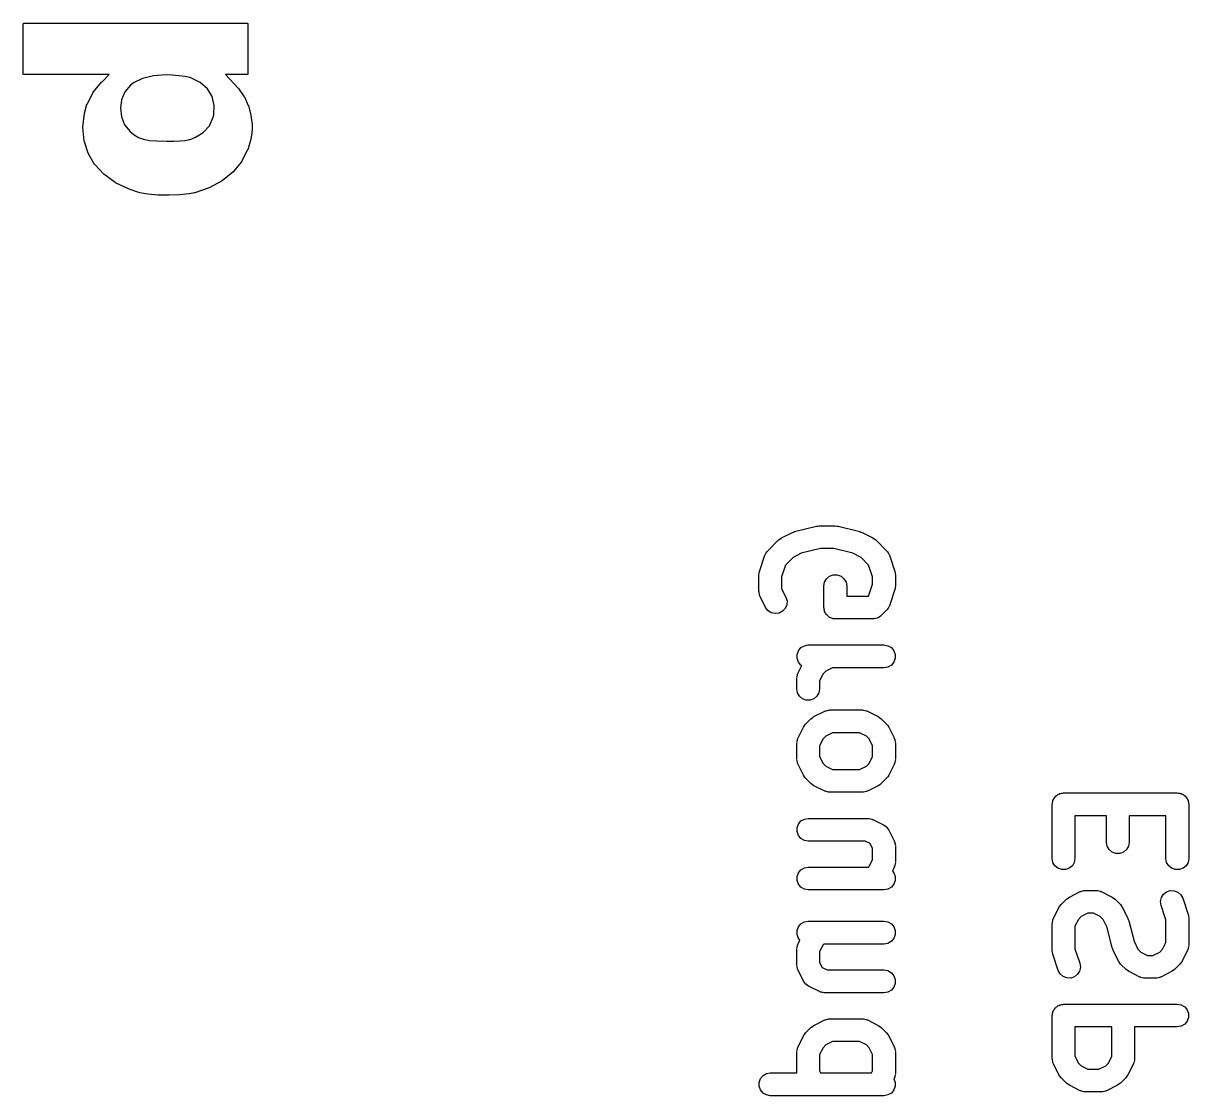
# Model space of a CAD drawing. Extents: x 91.3 to 189.8, y -113.5 to -60.4.
# Drawn here: x 111.79 to 122.04, y -109.61 to -100.18 of the extents above; entities that cross this region are included whole.
import ezdxf

# ---------------------------------------------------------------- set-up
doc = ezdxf.new("R2010")
doc.units = 0
doc.header["$MEASUREMENT"] = 0
doc.layers.add('BLACK', color=7, linetype='CONTINUOUS')

msp = doc.modelspace()

# ---------------------------------------------------------------- linework, layer by layer
at = {"layer": 'Black'}
for p, q in [((111.792, -100.189), (111.792, -100.188)), ((111.792, -100.188), (111.793, -100.188)), ((111.792, -100.63), (111.792, -100.189)), ((111.792, -100.189), (111.792, -100.189)), ((111.793, -100.187), (111.793, -100.186)), ((111.793, -100.186), (111.794, -100.186)), ((111.793, -100.188), (111.793, -100.187)), ((111.793, -100.187), (111.793, -100.187)), ((111.793, -100.187), (111.793, -100.187)), ((111.794, -100.186), (111.794, -100.185)), ((111.794, -100.185), (111.795, -100.185)), ((111.794, -100.186), (111.794, -100.186)), ((111.795, -100.185), (111.796, -100.184)), ((111.795, -100.185), (111.795, -100.185)), ((111.795, -100.185), (111.795, -100.185)), ((111.796, -100.184), (111.796, -100.184)), ((111.796, -100.184), (111.797, -100.184)), ((111.797, -100.184), (111.797, -100.184)), ((111.797, -100.184), (111.797, -100.184)), ((111.797, -100.184), (113.049, -100.184)), ((113.049, -100.184), (113.763, -100.184)), ((113.763, -100.184), (113.763, -100.184)), ((113.763, -100.184), (113.763, -100.184)), ((113.763, -100.184), (113.764, -100.184)), ((113.764, -100.184), (113.764, -100.184)), ((113.764, -100.184), (113.765, -100.185)), ((113.765, -100.185), (113.765, -100.185)), ((113.765, -100.185), (113.765, -100.185)), ((113.765, -100.185), (113.766, -100.185)), ((113.766, -100.185), (113.766, -100.186)), ((113.766, -100.186), (113.766, -100.186)), ((113.766, -100.186), (113.767, -100.186)), ((113.767, -100.186), (113.767, -100.187)), ((113.767, -100.187), (113.767, -100.187)), ((113.767, -100.187), (113.767, -100.187)), ((113.767, -100.187), (113.767, -100.188)), ((113.767, -100.188), (113.767, -100.188)), ((113.767, -100.188), (113.767, -100.189)), ((113.767, -100.189), (113.768, -100.189)), ((113.768, -100.189), (113.768, -100.63)), ((111.792, -100.631), (111.792, -100.63)), ((111.793, -100.631), (111.792, -100.631)), ((111.792, -100.631), (111.792, -100.631)), ((111.793, -100.632), (111.793, -100.631)), ((111.793, -100.633), (111.793, -100.632)), ((111.793, -100.632), (111.793, -100.632)), ((111.794, -100.633), (111.793, -100.633)), ((111.793, -100.633), (111.793, -100.633)), ((111.794, -100.634), (111.794, -100.633)), ((111.795, -100.634), (111.794, -100.634)), ((111.794, -100.634), (111.794, -100.634)), ((111.795, -100.635), (111.795, -100.634)), ((111.796, -100.635), (111.795, -100.635)), ((111.795, -100.635), (111.795, -100.635)), ((111.797, -100.635), (111.796, -100.635)), ((111.796, -100.635), (111.796, -100.635)), ((112.548, -100.635), (111.797, -100.635)), ((111.797, -100.635), (111.797, -100.635)), ((111.797, -100.635), (111.797, -100.635)), ((112.485, -100.697), (112.548, -100.635)), ((112.937, -100.646), (112.84, -100.669)), ((113.049, -100.638), (112.937, -100.646)), ((113.1, -100.639), (113.049, -100.638)), ((113.161, -100.645), (113.1, -100.639)), ((113.216, -100.652), (113.161, -100.645)), ((113.258, -100.66), (113.216, -100.652)), ((113.763, -100.635), (113.569, -100.635)), ((113.569, -100.635), (113.644, -100.713)), ((113.764, -100.635), (113.763, -100.635)), ((113.763, -100.635), (113.763, -100.635)), ((113.763, -100.635), (113.763, -100.635)), ((113.765, -100.635), (113.764, -100.635)), ((113.764, -100.635), (113.764, -100.635)), ((113.766, -100.634), (113.765, -100.634)), ((113.765, -100.634), (113.765, -100.635)), ((113.765, -100.635), (113.765, -100.635)), ((113.767, -100.633), (113.766, -100.633)), ((113.766, -100.633), (113.766, -100.634)), ((113.766, -100.634), (113.766, -100.634)), ((113.768, -100.63), (113.767, -100.631)), ((113.767, -100.631), (113.767, -100.631)), ((113.767, -100.631), (113.767, -100.631)), ((113.767, -100.631), (113.767, -100.632)), ((113.767, -100.632), (113.767, -100.632)), ((113.767, -100.632), (113.767, -100.633)), ((113.767, -100.633), (113.767, -100.633)), ((112.406, -100.79), (112.484, -100.698)), ((112.484, -100.698), (112.485, -100.697)), ((112.484, -100.698), (112.484, -100.698)), ((112.734, -100.728), (112.686, -100.786)), ((112.761, -100.708), (112.734, -100.728)), ((112.84, -100.669), (112.761, -100.708)), ((113.266, -100.663), (113.258, -100.66)), ((113.349, -100.704), (113.266, -100.663)), ((113.412, -100.76), (113.349, -100.704)), ((113.644, -100.713), (113.644, -100.713)), ((113.644, -100.713), (113.644, -100.713)), ((113.644, -100.713), (113.684, -100.757)), ((113.684, -100.757), (113.684, -100.757)), ((113.684, -100.757), (113.684, -100.757)), ((113.684, -100.757), (113.736, -100.83)), ((112.353, -100.894), (112.406, -100.791)), ((112.406, -100.791), (112.406, -100.79)), ((112.406, -100.791), (112.406, -100.791)), ((112.657, -100.856), (112.646, -100.931)), ((112.686, -100.786), (112.657, -100.856)), ((113.454, -100.827), (113.412, -100.76)), ((113.472, -100.905), (113.454, -100.827)), ((113.736, -100.83), (113.737, -100.831)), ((113.737, -100.831), (113.737, -100.831)), ((113.737, -100.831), (113.771, -100.906)), ((112.329, -100.974), (112.352, -100.895)), ((112.352, -100.895), (112.352, -100.894)), ((112.352, -100.894), (112.353, -100.894)), ((112.646, -100.931), (112.655, -101.006)), ((113.467, -100.989), (113.472, -100.905)), ((113.771, -100.906), (113.771, -100.906)), ((113.771, -100.906), (113.772, -100.907)), ((113.772, -100.907), (113.792, -100.992)), ((112.315, -101.098), (112.329, -100.975)), ((112.329, -100.975), (112.329, -100.974)), ((112.329, -100.974), (112.329, -100.974)), ((112.655, -101.006), (112.683, -101.075)), ((113.429, -101.084), (113.462, -101.01)), ((113.462, -101.01), (113.467, -100.989)), ((113.792, -100.992), (113.792, -100.992)), ((113.792, -100.992), (113.792, -100.992)), ((113.792, -100.992), (113.797, -101.019)), ((113.797, -101.019), (113.797, -101.019)), ((113.797, -101.019), (113.797, -101.019)), ((113.797, -101.019), (113.804, -101.069)), ((112.315, -101.099), (112.315, -101.098)), ((112.315, -101.1), (112.315, -101.099)), ((112.326, -101.216), (112.315, -101.1)), ((112.683, -101.075), (112.731, -101.134)), ((112.731, -101.134), (112.768, -101.164)), ((112.768, -101.164), (112.806, -101.188)), ((113.307, -101.186), (113.375, -101.144)), ((113.375, -101.144), (113.429, -101.084)), ((113.802, -101.149), (113.793, -101.2)), ((113.805, -101.109), (113.802, -101.149)), ((113.802, -101.149), (113.802, -101.149)), ((113.802, -101.149), (113.802, -101.149)), ((113.804, -101.069), (113.804, -101.069)), ((113.804, -101.069), (113.804, -101.069)), ((113.804, -101.069), (113.805, -101.108)), ((113.805, -101.108), (113.805, -101.109)), ((113.805, -101.109), (113.805, -101.109)), ((112.326, -101.217), (112.326, -101.216)), ((112.361, -101.325), (112.326, -101.217)), ((112.326, -101.217), (112.326, -101.217)), ((112.806, -101.188), (112.848, -101.203)), ((112.848, -101.203), (112.899, -101.213)), ((112.899, -101.213), (112.966, -101.218)), ((112.966, -101.218), (113.054, -101.219)), ((113.054, -101.219), (113.115, -101.219)), ((113.115, -101.219), (113.173, -101.218)), ((113.173, -101.218), (113.214, -101.215)), ((113.214, -101.215), (113.246, -101.209)), ((113.246, -101.209), (113.275, -101.2)), ((113.275, -101.2), (113.307, -101.186)), ((113.793, -101.201), (113.766, -101.296)), ((113.793, -101.2), (113.793, -101.2)), ((113.793, -101.2), (113.793, -101.201)), ((112.361, -101.326), (112.361, -101.325)), ((112.419, -101.424), (112.361, -101.326)), ((112.361, -101.326), (112.361, -101.326)), ((113.765, -101.297), (113.712, -101.4)), ((113.766, -101.296), (113.765, -101.297)), ((113.765, -101.297), (113.765, -101.297)), ((112.42, -101.424), (112.419, -101.424)), ((112.42, -101.425), (112.42, -101.424)), ((112.5, -101.511), (112.42, -101.425)), ((113.711, -101.401), (113.636, -101.492)), ((113.712, -101.4), (113.711, -101.401)), ((113.711, -101.401), (113.711, -101.401)), ((112.601, -101.584), (112.5, -101.511)), ((112.5, -101.511), (112.5, -101.511)), ((112.5, -101.511), (112.5, -101.511)), ((113.54, -101.57), (113.428, -101.631)), ((113.635, -101.493), (113.54, -101.569)), ((113.54, -101.569), (113.54, -101.57)), ((113.54, -101.57), (113.54, -101.57)), ((113.636, -101.492), (113.635, -101.492)), ((113.635, -101.492), (113.635, -101.493)), ((112.602, -101.585), (112.601, -101.584)), ((112.601, -101.584), (112.601, -101.584)), ((112.722, -101.642), (112.602, -101.585)), ((112.723, -101.642), (112.722, -101.642)), ((112.723, -101.643), (112.723, -101.642)), ((112.817, -101.673), (112.723, -101.643)), ((112.818, -101.673), (112.817, -101.673)), ((112.888, -101.686), (112.818, -101.673)), ((112.818, -101.673), (112.818, -101.673)), ((113.299, -101.674), (113.253, -101.683)), ((113.3, -101.673), (113.299, -101.673)), ((113.299, -101.673), (113.299, -101.674)), ((113.427, -101.631), (113.3, -101.673)), ((113.428, -101.631), (113.427, -101.631)), ((113.427, -101.631), (113.427, -101.631)), ((112.976, -101.694), (112.888, -101.686)), ((112.888, -101.686), (112.888, -101.686)), ((112.888, -101.686), (112.888, -101.686)), ((113.072, -101.696), (112.976, -101.694)), ((112.976, -101.694), (112.976, -101.694)), ((112.976, -101.694), (112.976, -101.694)), ((113.167, -101.692), (113.072, -101.696)), ((113.072, -101.696), (113.072, -101.696)), ((113.072, -101.696), (113.072, -101.696)), ((113.252, -101.683), (113.167, -101.692)), ((113.167, -101.692), (113.167, -101.692)), ((113.167, -101.692), (113.167, -101.692)), ((113.253, -101.683), (113.252, -101.683)), ((113.253, -101.683), (113.253, -101.683)), ((118.566, -104.656), (118.576, -104.652)), ((118.576, -104.652), (118.767, -104.604)), ((118.767, -104.604), (118.779, -104.604)), ((118.779, -104.604), (118.791, -104.601)), ((118.791, -104.601), (118.934, -104.601)), ((118.934, -104.601), (118.946, -104.604)), ((118.946, -104.604), (118.958, -104.604)), ((118.958, -104.604), (119.149, -104.652)), ((119.149, -104.652), (119.159, -104.656)), ((118.339, -104.821), (118.435, -104.726)), ((118.435, -104.726), (118.448, -104.717)), ((118.448, -104.717), (118.461, -104.707)), ((118.461, -104.707), (118.556, -104.66)), ((118.556, -104.66), (118.566, -104.656)), ((119.159, -104.656), (119.169, -104.66)), ((119.169, -104.66), (119.264, -104.707)), ((119.264, -104.707), (119.277, -104.717)), ((119.277, -104.717), (119.29, -104.726)), ((119.29, -104.726), (119.385, -104.821)), ((118.315, -104.86), (118.318, -104.855)), ((118.318, -104.855), (118.319, -104.85)), ((118.319, -104.85), (118.326, -104.84)), ((118.326, -104.84), (118.332, -104.83)), ((118.332, -104.83), (118.336, -104.826)), ((118.336, -104.826), (118.339, -104.821)), ((118.635, -104.843), (118.564, -104.879)), ((118.803, -104.801), (118.635, -104.843)), ((118.921, -104.801), (118.803, -104.801)), ((119.089, -104.843), (118.921, -104.801)), ((119.16, -104.879), (119.089, -104.843)), ((119.385, -104.821), (119.389, -104.826)), ((119.389, -104.826), (119.393, -104.83)), ((119.393, -104.83), (119.399, -104.84)), ((119.399, -104.84), (119.405, -104.85)), ((119.405, -104.85), (119.407, -104.855)), ((119.407, -104.855), (119.41, -104.86)), ((118.268, -105.003), (118.315, -104.86)), ((118.497, -104.946), (118.462, -105.051)), ((118.564, -104.879), (118.497, -104.946)), ((119.227, -104.946), (119.16, -104.879)), ((119.262, -105.051), (119.227, -104.946)), ((119.41, -104.86), (119.457, -105.003)), ((118.262, -105.035), (118.265, -105.019)), ((118.262, -105.178), (118.262, -105.035)), ((118.265, -105.019), (118.268, -105.003)), ((118.462, -105.051), (118.462, -105.154)), ((118.857, -105.066), (118.884, -105.043)), ((118.884, -105.043), (118.916, -105.032)), ((118.916, -105.032), (118.951, -105.032)), ((118.951, -105.032), (118.984, -105.043)), ((118.984, -105.043), (119.01, -105.066)), ((119.262, -105.114), (119.262, -105.051)), ((119.457, -105.003), (119.46, -105.019)), ((119.46, -105.019), (119.462, -105.035)), ((119.462, -105.035), (119.462, -105.13)), ((118.462, -105.154), (118.499, -105.228)), ((118.834, -105.13), (118.84, -105.096)), ((118.834, -105.32), (118.834, -105.13)), ((118.84, -105.096), (118.857, -105.066)), ((119.01, -105.066), (119.028, -105.096)), ((119.028, -105.096), (119.034, -105.13)), ((119.034, -105.13), (119.034, -105.22)), ((119.227, -105.219), (119.262, -105.114)), ((119.457, -105.162), (119.41, -105.304)), ((119.46, -105.146), (119.457, -105.162)), ((119.462, -105.13), (119.46, -105.146)), ((118.263, -105.183), (118.262, -105.178)), ((118.263, -105.189), (118.263, -105.183)), ((118.266, -105.2), (118.263, -105.189)), ((118.268, -105.212), (118.266, -105.2)), ((118.271, -105.217), (118.268, -105.212)), ((118.273, -105.222), (118.271, -105.217)), ((118.321, -105.318), (118.273, -105.222)), ((118.499, -105.228), (118.509, -105.261)), ((118.509, -105.261), (118.507, -105.296)), ((119.034, -105.22), (119.226, -105.22)), ((119.226, -105.22), (119.227, -105.219)), ((118.341, -105.345), (118.321, -105.318)), ((118.37, -105.365), (118.341, -105.345)), ((118.404, -105.373), (118.37, -105.365)), ((118.439, -105.369), (118.404, -105.373)), ((118.47, -105.353), (118.439, -105.369)), ((118.493, -105.328), (118.47, -105.353)), ((118.507, -105.296), (118.493, -105.328)), ((118.835, -105.329), (118.834, -105.32)), ((118.835, -105.338), (118.835, -105.329)), ((118.838, -105.346), (118.835, -105.338)), ((118.84, -105.355), (118.838, -105.346)), ((118.844, -105.362), (118.84, -105.355)), ((118.847, -105.37), (118.844, -105.362)), ((118.853, -105.377), (118.847, -105.37)), ((119.385, -105.344), (119.338, -105.391)), ((119.389, -105.339), (119.385, -105.344)), ((119.393, -105.335), (119.389, -105.339)), ((119.399, -105.325), (119.393, -105.335)), ((119.405, -105.315), (119.399, -105.325)), ((119.407, -105.31), (119.405, -105.315)), ((119.41, -105.304), (119.407, -105.31)), ((118.857, -105.385), (118.853, -105.377)), ((118.864, -105.39), (118.857, -105.385)), ((118.87, -105.397), (118.864, -105.39)), ((118.877, -105.401), (118.87, -105.397)), ((118.884, -105.407), (118.877, -105.401)), ((118.892, -105.41), (118.884, -105.407)), ((118.9, -105.414), (118.892, -105.41)), ((118.908, -105.416), (118.9, -105.414)), ((118.916, -105.419), (118.908, -105.416)), ((118.925, -105.419), (118.916, -105.419)), ((118.934, -105.42), (118.925, -105.419)), ((119.267, -105.42), (118.934, -105.42)), ((119.271, -105.42), (119.267, -105.42)), ((119.276, -105.42), (119.271, -105.42)), ((119.288, -105.417), (119.276, -105.42)), ((119.301, -105.414), (119.288, -105.417)), ((119.305, -105.412), (119.301, -105.414)), ((119.309, -105.411), (119.305, -105.412)), ((119.32, -105.404), (119.309, -105.411)), ((119.331, -105.397), (119.32, -105.404)), ((119.334, -105.394), (119.331, -105.397)), ((119.338, -105.391), (119.334, -105.394)), ((118.609, -105.699), (118.631, -105.672)), ((118.631, -105.672), (118.662, -105.655)), ((118.662, -105.655), (118.696, -105.649)), ((118.696, -105.649), (119.362, -105.649)), ((119.362, -105.649), (119.397, -105.655)), ((119.397, -105.655), (119.427, -105.672)), ((119.427, -105.672), (119.449, -105.699)), ((118.597, -105.732), (118.609, -105.699)), ((118.597, -105.766), (118.597, -105.732)), ((118.609, -105.799), (118.597, -105.766)), ((119.449, -105.699), (119.461, -105.732)), ((119.461, -105.766), (119.449, -105.799)), ((119.461, -105.732), (119.461, -105.766)), ((118.606, -105.895), (118.639, -105.83)), ((118.631, -105.826), (118.609, -105.799)), ((118.639, -105.83), (118.631, -105.826)), ((118.85, -105.879), (118.826, -105.904)), ((118.91, -105.849), (118.85, -105.879)), ((119.362, -105.849), (118.91, -105.849)), ((119.397, -105.843), (119.362, -105.849)), ((119.427, -105.826), (119.397, -105.843)), ((119.449, -105.799), (119.427, -105.826)), ((118.596, -105.928), (118.6, -105.917)), ((118.597, -105.934), (118.596, -105.928)), ((118.596, -105.94), (118.597, -105.934)), ((118.596, -106.035), (118.596, -105.94)), ((118.6, -105.917), (118.602, -105.905)), ((118.602, -105.905), (118.605, -105.9)), ((118.605, -105.9), (118.606, -105.895)), ((118.826, -105.904), (118.796, -105.963)), ((118.796, -105.963), (118.796, -106.035)), ((118.602, -106.069), (118.596, -106.035)), ((118.619, -106.099), (118.602, -106.069)), ((118.79, -106.069), (118.772, -106.099)), ((118.796, -106.035), (118.79, -106.069)), ((118.646, -106.121), (118.619, -106.099)), ((118.678, -106.133), (118.646, -106.121)), ((118.713, -106.133), (118.678, -106.133)), ((118.746, -106.121), (118.713, -106.133)), ((118.772, -106.099), (118.746, -106.121)), ((118.72, -106.297), (118.733, -106.288)), ((118.733, -106.288), (118.746, -106.279)), ((118.746, -106.279), (118.841, -106.231)), ((118.841, -106.231), (118.847, -106.229)), ((118.847, -106.229), (118.852, -106.227)), ((118.852, -106.227), (118.864, -106.224)), ((118.864, -106.224), (118.875, -106.221)), ((118.875, -106.221), (118.881, -106.221)), ((118.881, -106.221), (118.886, -106.22)), ((118.886, -106.22), (119.172, -106.22)), ((119.172, -106.22), (119.178, -106.221)), ((119.178, -106.221), (119.183, -106.221)), ((119.183, -106.221), (119.195, -106.224)), ((119.195, -106.224), (119.206, -106.227)), ((119.206, -106.227), (119.211, -106.229)), ((119.211, -106.229), (119.217, -106.231)), ((119.217, -106.231), (119.312, -106.279)), ((119.312, -106.279), (119.325, -106.288)), ((119.325, -106.288), (119.338, -106.297)), ((118.606, -106.466), (118.654, -106.371)), ((118.654, -106.371), (118.663, -106.358)), ((118.663, -106.358), (118.673, -106.345)), ((118.673, -106.345), (118.72, -106.297)), ((119.338, -106.297), (119.385, -106.345)), ((119.385, -106.345), (119.395, -106.358)), ((119.395, -106.358), (119.404, -106.371)), ((119.404, -106.371), (119.452, -106.466)), ((118.596, -106.5), (118.6, -106.488)), ((118.6, -106.488), (118.602, -106.477)), ((118.602, -106.477), (118.605, -106.472)), ((118.605, -106.472), (118.606, -106.466)), ((118.826, -106.475), (118.796, -106.535)), ((118.85, -106.45), (118.826, -106.475)), ((118.91, -106.42), (118.85, -106.45)), ((119.148, -106.42), (118.91, -106.42)), ((119.208, -106.45), (119.148, -106.42)), ((119.233, -106.475), (119.208, -106.45)), ((119.262, -106.535), (119.233, -106.475)), ((119.452, -106.466), (119.453, -106.472)), ((119.453, -106.472), (119.456, -106.477)), ((119.456, -106.477), (119.458, -106.488)), ((119.458, -106.488), (119.462, -106.5)), ((118.597, -106.505), (118.596, -106.5)), ((118.596, -106.511), (118.597, -106.505)), ((118.596, -106.654), (118.596, -106.511)), ((118.796, -106.535), (118.796, -106.63)), ((119.262, -106.63), (119.262, -106.535)), ((119.462, -106.5), (119.461, -106.505)), ((119.461, -106.505), (119.462, -106.511)), ((119.462, -106.511), (119.462, -106.654)), ((118.597, -106.659), (118.596, -106.654)), ((118.596, -106.665), (118.597, -106.659)), ((118.6, -106.676), (118.596, -106.665)), ((118.602, -106.688), (118.6, -106.676)), ((118.605, -106.693), (118.602, -106.688)), ((118.606, -106.699), (118.605, -106.693)), ((118.654, -106.794), (118.606, -106.699)), ((118.796, -106.63), (118.826, -106.69)), ((118.826, -106.69), (118.85, -106.714)), ((119.208, -106.714), (119.233, -106.69)), ((119.233, -106.69), (119.262, -106.63)), ((119.452, -106.699), (119.404, -106.794)), ((119.453, -106.693), (119.452, -106.699)), ((119.456, -106.688), (119.453, -106.693)), ((119.458, -106.676), (119.456, -106.688)), ((119.462, -106.665), (119.458, -106.676)), ((119.462, -106.654), (119.461, -106.659)), ((119.461, -106.659), (119.462, -106.665)), ((118.663, -106.807), (118.654, -106.794)), ((118.85, -106.714), (118.91, -106.744)), ((118.91, -106.744), (119.148, -106.744)), ((119.148, -106.744), (119.208, -106.714)), ((119.404, -106.794), (119.395, -106.807)), ((118.673, -106.82), (118.663, -106.807)), ((118.72, -106.867), (118.673, -106.82)), ((118.733, -106.877), (118.72, -106.867)), ((118.746, -106.886), (118.733, -106.877)), ((118.841, -106.934), (118.746, -106.886)), ((119.312, -106.886), (119.217, -106.934)), ((119.325, -106.877), (119.312, -106.886)), ((119.338, -106.867), (119.325, -106.877)), ((119.385, -106.82), (119.338, -106.867)), ((119.395, -106.807), (119.385, -106.82)), ((118.847, -106.935), (118.841, -106.934)), ((118.852, -106.938), (118.847, -106.935)), ((118.864, -106.94), (118.852, -106.938)), ((118.875, -106.944), (118.864, -106.94)), ((118.881, -106.943), (118.875, -106.944)), ((118.886, -106.944), (118.881, -106.943)), ((119.172, -106.944), (118.886, -106.944)), ((119.178, -106.943), (119.172, -106.944)), ((119.183, -106.944), (119.178, -106.943)), ((119.195, -106.94), (119.183, -106.944)), ((119.206, -106.938), (119.195, -106.94)), ((119.211, -106.935), (119.206, -106.938)), ((119.217, -106.934), (119.211, -106.935)), ((120.848, -107.015), (120.853, -107.008)), ((120.853, -107.008), (120.856, -107)), ((120.856, -107), (120.861, -106.993)), ((120.861, -106.993), (120.866, -106.985)), ((120.866, -106.985), (120.872, -106.98)), ((120.872, -106.98), (120.878, -106.973)), ((120.878, -106.973), (120.886, -106.969)), ((120.886, -106.969), (120.892, -106.963)), ((120.892, -106.963), (120.901, -106.96)), ((120.901, -106.96), (120.908, -106.956)), ((120.908, -106.956), (120.917, -106.954)), ((120.917, -106.954), (120.925, -106.951)), ((120.925, -106.951), (120.934, -106.951)), ((120.934, -106.951), (120.942, -106.95)), ((120.942, -106.95), (121.942, -106.95)), ((121.942, -106.95), (121.951, -106.951)), ((121.951, -106.951), (121.96, -106.951)), ((121.96, -106.951), (121.968, -106.954)), ((121.968, -106.954), (121.977, -106.956)), ((121.977, -106.956), (121.984, -106.96)), ((121.984, -106.96), (121.992, -106.963)), ((121.992, -106.963), (121.999, -106.969)), ((121.999, -106.969), (122.007, -106.973)), ((122.007, -106.973), (122.012, -106.98)), ((122.012, -106.98), (122.019, -106.985)), ((122.019, -106.985), (122.023, -106.993)), ((122.023, -106.993), (122.029, -107)), ((122.029, -107), (122.032, -107.008)), ((122.032, -107.008), (122.036, -107.015)), ((120.842, -107.05), (120.844, -107.041)), ((120.842, -107.526), (120.842, -107.05)), ((120.844, -107.032), (120.847, -107.024)), ((120.844, -107.041), (120.844, -107.032)), ((120.847, -107.024), (120.848, -107.015)), ((122.036, -107.015), (122.038, -107.024)), ((122.038, -107.024), (122.041, -107.032)), ((122.041, -107.032), (122.041, -107.041)), ((122.041, -107.041), (122.042, -107.05)), ((122.042, -107.05), (122.042, -107.526)), ((118.609, -107.223), (118.631, -107.196)), ((118.631, -107.196), (118.662, -107.179)), ((118.662, -107.179), (118.696, -107.173)), ((118.696, -107.173), (119.22, -107.173)), ((119.22, -107.173), (119.225, -107.174)), ((119.225, -107.174), (119.231, -107.174)), ((119.231, -107.174), (119.242, -107.177)), ((119.242, -107.177), (119.254, -107.179)), ((119.254, -107.179), (119.259, -107.182)), ((119.259, -107.182), (119.264, -107.183)), ((119.264, -107.183), (119.359, -107.231)), ((121.319, -107.15), (121.042, -107.15)), ((121.042, -107.15), (121.042, -107.526)), ((121.319, -107.383), (121.319, -107.15)), ((121.842, -107.15), (121.519, -107.15)), ((121.519, -107.15), (121.519, -107.383)), ((121.842, -107.526), (121.842, -107.15)), ((118.597, -107.255), (118.609, -107.223)), ((118.597, -107.29), (118.597, -107.255)), ((118.609, -107.323), (118.597, -107.29)), ((119.359, -107.231), (119.371, -107.24)), ((119.371, -107.24), (119.384, -107.248)), ((119.384, -107.248), (119.385, -107.25)), ((119.385, -107.25), (119.387, -107.252)), ((119.387, -107.252), (119.395, -107.264)), ((119.395, -107.264), (119.404, -107.276)), ((119.404, -107.276), (119.452, -107.371)), ((118.631, -107.349), (118.609, -107.323)), ((118.662, -107.367), (118.631, -107.349)), ((118.696, -107.373), (118.662, -107.367)), ((119.196, -107.373), (118.696, -107.373)), ((119.24, -107.395), (119.196, -107.373)), ((119.262, -107.439), (119.24, -107.395)), ((119.452, -107.371), (119.453, -107.377)), ((119.453, -107.377), (119.456, -107.382)), ((119.456, -107.382), (119.458, -107.393)), ((119.458, -107.393), (119.462, -107.404)), ((119.462, -107.404), (119.461, -107.41)), ((119.461, -107.41), (119.462, -107.416)), ((119.462, -107.416), (119.462, -107.559)), ((121.325, -107.417), (121.319, -107.383)), ((121.342, -107.447), (121.325, -107.417)), ((121.513, -107.417), (121.495, -107.447)), ((121.519, -107.383), (121.513, -107.417)), ((119.262, -107.535), (119.262, -107.439)), ((121.369, -107.469), (121.342, -107.447)), ((121.401, -107.481), (121.369, -107.469)), ((121.436, -107.481), (121.401, -107.481)), ((121.469, -107.469), (121.436, -107.481)), ((121.495, -107.447), (121.469, -107.469)), ((118.609, -107.651), (118.631, -107.625)), ((118.631, -107.625), (118.662, -107.607)), ((118.662, -107.607), (118.696, -107.601)), ((118.696, -107.601), (119.226, -107.601)), ((119.226, -107.601), (119.233, -107.595)), ((119.233, -107.595), (119.262, -107.535)), ((119.452, -107.603), (119.436, -107.636)), ((119.453, -107.598), (119.452, -107.603)), ((119.456, -107.593), (119.453, -107.598)), ((119.458, -107.581), (119.456, -107.593)), ((119.462, -107.57), (119.458, -107.581)), ((119.462, -107.559), (119.461, -107.564)), ((119.461, -107.564), (119.462, -107.57)), ((120.848, -107.56), (120.842, -107.526)), ((120.866, -107.59), (120.848, -107.56)), ((120.892, -107.612), (120.866, -107.59)), ((120.925, -107.624), (120.892, -107.612)), ((120.96, -107.624), (120.925, -107.624)), ((120.992, -107.612), (120.96, -107.624)), ((121.019, -107.59), (120.992, -107.612)), ((121.036, -107.56), (121.019, -107.59)), ((121.042, -107.526), (121.036, -107.56)), ((121.848, -107.56), (121.842, -107.526)), ((121.866, -107.59), (121.848, -107.56)), ((121.892, -107.612), (121.866, -107.59)), ((121.925, -107.624), (121.892, -107.612)), ((121.96, -107.624), (121.925, -107.624)), ((121.992, -107.612), (121.96, -107.624)), ((122.019, -107.59), (121.992, -107.612)), ((122.036, -107.56), (122.019, -107.59)), ((122.042, -107.526), (122.036, -107.56)), ((118.597, -107.684), (118.609, -107.651)), ((118.597, -107.719), (118.597, -107.684)), ((118.609, -107.751), (118.597, -107.719)), ((119.436, -107.636), (119.449, -107.651)), ((119.449, -107.651), (119.461, -107.684)), ((119.461, -107.719), (119.449, -107.751)), ((119.461, -107.684), (119.461, -107.719)), ((118.631, -107.778), (118.609, -107.751)), ((118.662, -107.795), (118.631, -107.778)), ((118.696, -107.801), (118.662, -107.795)), ((119.362, -107.801), (118.696, -107.801)), ((119.397, -107.795), (119.362, -107.801)), ((119.427, -107.778), (119.397, -107.795)), ((119.449, -107.751), (119.427, -107.778)), ((120.993, -107.865), (121.088, -107.817)), ((121.088, -107.817), (121.094, -107.816)), ((121.094, -107.816), (121.099, -107.813)), ((121.099, -107.813), (121.11, -107.811)), ((121.11, -107.811), (121.121, -107.807)), ((121.121, -107.807), (121.127, -107.808)), ((121.127, -107.808), (121.133, -107.807)), ((121.133, -107.807), (121.228, -107.807)), ((121.228, -107.807), (121.234, -107.808)), ((121.234, -107.808), (121.24, -107.807)), ((121.24, -107.807), (121.251, -107.811)), ((121.251, -107.811), (121.262, -107.813)), ((121.262, -107.813), (121.267, -107.816)), ((121.267, -107.816), (121.273, -107.817)), ((121.273, -107.817), (121.368, -107.865)), ((121.82, -107.84), (121.847, -107.819)), ((121.847, -107.819), (121.88, -107.808)), ((121.88, -107.808), (121.915, -107.809)), ((121.915, -107.809), (121.947, -107.821)), ((121.947, -107.821), (121.973, -107.845)), ((120.91, -107.944), (120.919, -107.931)), ((120.919, -107.931), (120.967, -107.884)), ((120.967, -107.884), (120.98, -107.874)), ((120.98, -107.874), (120.993, -107.865)), ((121.368, -107.865), (121.381, -107.874)), ((121.381, -107.874), (121.394, -107.884)), ((121.394, -107.884), (121.442, -107.931)), ((121.442, -107.931), (121.451, -107.944)), ((121.795, -107.904), (121.802, -107.87)), ((121.8, -107.938), (121.795, -107.904)), ((121.802, -107.87), (121.82, -107.84)), ((121.973, -107.845), (121.99, -107.875)), ((121.99, -107.875), (122.037, -108.018)), ((120.853, -108.052), (120.901, -107.957)), ((120.901, -107.957), (120.91, -107.944)), ((121.156, -108.007), (121.097, -108.036)), ((121.204, -108.007), (121.156, -108.007)), ((121.264, -108.036), (121.204, -108.007)), ((121.451, -107.944), (121.46, -107.957)), ((121.46, -107.957), (121.508, -108.052)), ((121.842, -108.066), (121.8, -107.938)), ((122.037, -108.018), (122.04, -108.034)), ((122.04, -108.034), (122.042, -108.05)), ((118.597, -108.16), (118.609, -108.128)), ((118.609, -108.128), (118.631, -108.101)), ((118.631, -108.101), (118.662, -108.084)), ((118.662, -108.084), (118.696, -108.078)), ((118.696, -108.078), (119.362, -108.078)), ((119.362, -108.078), (119.397, -108.084)), ((119.397, -108.084), (119.427, -108.101)), ((119.427, -108.101), (119.449, -108.128)), ((119.449, -108.128), (119.461, -108.16)), ((120.842, -108.097), (120.843, -108.091)), ((120.842, -108.335), (120.842, -108.097)), ((120.843, -108.086), (120.846, -108.074)), ((120.843, -108.091), (120.843, -108.086)), ((120.846, -108.074), (120.848, -108.063)), ((120.848, -108.063), (120.851, -108.058)), ((120.851, -108.058), (120.853, -108.052)), ((121.072, -108.061), (121.042, -108.121)), ((121.042, -108.121), (121.042, -108.319)), ((121.097, -108.036), (121.072, -108.061)), ((121.289, -108.061), (121.264, -108.036)), ((121.324, -108.132), (121.289, -108.061)), ((121.369, -108.312), (121.324, -108.132)), ((121.508, -108.052), (121.511, -108.063)), ((121.511, -108.063), (121.516, -108.073)), ((121.516, -108.073), (121.561, -108.253)), ((121.842, -108.264), (121.842, -108.066)), ((122.042, -108.05), (122.042, -108.288)), ((118.597, -108.195), (118.597, -108.16)), ((118.609, -108.228), (118.597, -108.195)), ((118.622, -108.243), (118.609, -108.228)), ((119.449, -108.228), (119.427, -108.254)), ((119.461, -108.195), (119.449, -108.228)), ((119.461, -108.16), (119.461, -108.195)), ((118.596, -108.309), (118.6, -108.298)), ((118.597, -108.315), (118.596, -108.309)), ((118.596, -108.32), (118.597, -108.315)), ((118.596, -108.463), (118.596, -108.32)), ((118.6, -108.298), (118.602, -108.286)), ((118.602, -108.286), (118.605, -108.281)), ((118.605, -108.281), (118.606, -108.276)), ((118.606, -108.276), (118.622, -108.243)), ((118.826, -108.284), (118.796, -108.344)), ((118.832, -108.278), (118.826, -108.284)), ((119.362, -108.278), (118.832, -108.278)), ((119.397, -108.272), (119.362, -108.278)), ((119.427, -108.254), (119.397, -108.272)), ((120.845, -108.351), (120.842, -108.335)), ((121.042, -108.319), (121.085, -108.446)), ((121.374, -108.322), (121.369, -108.312)), ((121.377, -108.332), (121.374, -108.322)), ((121.424, -108.428), (121.377, -108.332)), ((121.561, -108.253), (121.596, -108.324)), ((121.596, -108.324), (121.621, -108.348)), ((121.788, -108.348), (121.813, -108.324)), ((121.813, -108.324), (121.842, -108.264)), ((122.032, -108.332), (121.984, -108.428)), ((122.033, -108.327), (122.032, -108.332)), ((122.036, -108.322), (122.033, -108.327)), ((122.038, -108.31), (122.036, -108.322)), ((122.042, -108.299), (122.038, -108.31)), ((122.042, -108.288), (122.041, -108.293)), ((122.041, -108.293), (122.042, -108.299)), ((118.796, -108.344), (118.796, -108.44)), ((118.796, -108.44), (118.818, -108.484)), ((120.848, -108.367), (120.845, -108.351)), ((120.895, -108.51), (120.848, -108.367)), ((121.434, -108.44), (121.424, -108.428)), ((121.443, -108.454), (121.434, -108.44)), ((121.621, -108.348), (121.68, -108.378)), ((121.68, -108.378), (121.728, -108.378)), ((121.728, -108.378), (121.788, -108.348)), ((121.975, -108.44), (121.965, -108.454)), ((121.984, -108.428), (121.975, -108.44)), ((118.597, -108.469), (118.596, -108.463)), ((118.596, -108.475), (118.597, -108.469)), ((118.6, -108.486), (118.596, -108.475)), ((118.602, -108.498), (118.6, -108.486)), ((118.605, -108.503), (118.602, -108.498)), ((118.606, -108.508), (118.605, -108.503)), ((118.654, -108.603), (118.606, -108.508)), ((118.818, -108.484), (118.862, -108.506)), ((118.862, -108.506), (119.362, -108.506)), ((119.362, -108.506), (119.397, -108.512)), ((119.397, -108.512), (119.427, -108.53)), ((119.427, -108.53), (119.449, -108.556)), ((120.912, -108.54), (120.895, -108.51)), ((120.938, -108.563), (120.912, -108.54)), ((121.065, -108.544), (121.038, -108.566)), ((121.083, -108.515), (121.065, -108.544)), ((121.09, -108.481), (121.083, -108.515)), ((121.085, -108.446), (121.09, -108.481)), ((121.491, -108.501), (121.443, -108.454)), ((121.504, -108.51), (121.491, -108.501)), ((121.517, -108.52), (121.504, -108.51)), ((121.612, -108.568), (121.517, -108.52)), ((121.892, -108.52), (121.797, -108.568)), ((121.905, -108.51), (121.892, -108.52)), ((121.918, -108.501), (121.905, -108.51)), ((121.965, -108.454), (121.918, -108.501)), ((118.663, -108.615), (118.654, -108.603)), ((118.671, -108.627), (118.663, -108.615)), ((118.673, -108.629), (118.671, -108.627)), ((118.675, -108.631), (118.673, -108.629)), ((118.687, -108.639), (118.675, -108.631)), ((118.699, -108.648), (118.687, -108.639)), ((118.794, -108.696), (118.699, -108.648)), ((119.449, -108.556), (119.461, -108.589)), ((119.461, -108.624), (119.449, -108.656)), ((119.461, -108.589), (119.461, -108.624)), ((120.97, -108.576), (120.938, -108.563)), ((121.005, -108.577), (120.97, -108.576)), ((121.038, -108.566), (121.005, -108.577)), ((121.617, -108.569), (121.612, -108.568)), ((121.622, -108.572), (121.617, -108.569)), ((121.634, -108.574), (121.622, -108.572)), ((121.645, -108.577), (121.634, -108.574)), ((121.651, -108.577), (121.645, -108.577)), ((121.657, -108.578), (121.651, -108.577)), ((121.752, -108.578), (121.657, -108.578)), ((121.758, -108.577), (121.752, -108.578)), ((121.763, -108.577), (121.758, -108.577)), ((121.775, -108.574), (121.763, -108.577)), ((121.786, -108.572), (121.775, -108.574)), ((121.791, -108.569), (121.786, -108.572)), ((121.797, -108.568), (121.791, -108.569)), ((118.799, -108.697), (118.794, -108.696)), ((118.804, -108.7), (118.799, -108.697)), ((118.816, -108.702), (118.804, -108.7)), ((118.827, -108.706), (118.816, -108.702)), ((118.833, -108.705), (118.827, -108.706)), ((118.839, -108.706), (118.833, -108.705)), ((119.362, -108.706), (118.839, -108.706)), ((119.397, -108.7), (119.362, -108.706)), ((119.427, -108.683), (119.397, -108.7)), ((119.449, -108.656), (119.427, -108.683)), ((120.856, -108.857), (120.861, -108.85)), ((120.861, -108.85), (120.866, -108.842)), ((120.866, -108.842), (120.872, -108.837)), ((120.872, -108.837), (120.878, -108.83)), ((120.878, -108.83), (120.886, -108.826)), ((120.886, -108.826), (120.892, -108.82)), ((120.892, -108.82), (120.901, -108.817)), ((120.901, -108.817), (120.908, -108.813)), ((120.908, -108.813), (120.917, -108.811)), ((120.917, -108.811), (120.925, -108.808)), ((120.925, -108.808), (120.934, -108.808)), ((120.934, -108.808), (120.942, -108.807)), ((120.942, -108.807), (121.942, -108.807)), ((121.942, -108.807), (121.977, -108.813)), ((121.977, -108.813), (122.007, -108.83)), ((122.007, -108.83), (122.029, -108.857)), ((118.746, -108.993), (118.841, -108.945)), ((118.841, -108.945), (118.847, -108.944)), ((118.847, -108.944), (118.852, -108.941)), ((118.852, -108.941), (118.864, -108.939)), ((118.864, -108.939), (118.875, -108.935)), ((118.875, -108.935), (118.881, -108.936)), ((118.881, -108.936), (118.886, -108.935)), ((118.886, -108.935), (119.172, -108.935)), ((119.172, -108.935), (119.178, -108.936)), ((119.178, -108.936), (119.183, -108.935)), ((119.183, -108.935), (119.195, -108.939)), ((119.195, -108.939), (119.206, -108.941)), ((119.206, -108.941), (119.211, -108.944)), ((119.211, -108.944), (119.217, -108.945)), ((119.217, -108.945), (119.312, -108.993)), ((120.842, -108.907), (120.844, -108.898)), ((120.842, -109.288), (120.842, -108.907)), ((120.844, -108.889), (120.847, -108.881)), ((120.844, -108.898), (120.844, -108.889)), ((120.847, -108.881), (120.848, -108.872)), ((120.848, -108.872), (120.853, -108.865)), ((120.853, -108.865), (120.856, -108.857)), ((122.029, -108.957), (122.007, -108.983)), ((122.029, -108.857), (122.041, -108.889)), ((122.041, -108.924), (122.029, -108.957)), ((122.041, -108.889), (122.041, -108.924)), ((118.663, -109.072), (118.673, -109.059)), ((118.673, -109.059), (118.72, -109.012)), ((118.72, -109.012), (118.733, -109.002)), ((118.733, -109.002), (118.746, -108.993)), ((119.312, -108.993), (119.325, -109.002)), ((119.325, -109.002), (119.338, -109.012)), ((119.338, -109.012), (119.385, -109.059)), ((119.385, -109.059), (119.395, -109.072)), ((121.042, -109.007), (121.042, -109.264)), ((121.366, -109.007), (121.042, -109.007)), ((121.366, -109.264), (121.366, -109.007)), ((121.942, -109.007), (121.566, -109.007)), ((121.566, -109.007), (121.566, -109.288)), ((121.977, -109.001), (121.942, -109.007)), ((122.007, -108.983), (121.977, -109.001)), ((118.606, -109.181), (118.654, -109.085)), ((118.654, -109.085), (118.663, -109.072)), ((118.91, -109.135), (118.85, -109.165)), ((119.148, -109.135), (118.91, -109.135)), ((119.208, -109.165), (119.148, -109.135)), ((119.395, -109.072), (119.404, -109.085)), ((119.404, -109.085), (119.452, -109.181)), ((118.596, -109.214), (118.6, -109.203)), ((118.597, -109.22), (118.596, -109.214)), ((118.596, -109.225), (118.597, -109.22)), ((118.596, -109.411), (118.596, -109.225)), ((118.6, -109.203), (118.602, -109.191)), ((118.602, -109.191), (118.605, -109.186)), ((118.605, -109.186), (118.606, -109.181)), ((118.826, -109.189), (118.796, -109.249)), ((118.796, -109.249), (118.796, -109.392)), ((118.85, -109.165), (118.826, -109.189)), ((119.233, -109.189), (119.208, -109.165)), ((119.262, -109.249), (119.233, -109.189)), ((119.262, -109.392), (119.262, -109.249)), ((119.452, -109.181), (119.453, -109.186)), ((119.453, -109.186), (119.456, -109.191)), ((119.456, -109.191), (119.458, -109.203)), ((119.458, -109.203), (119.462, -109.214)), ((119.462, -109.214), (119.461, -109.22)), ((119.461, -109.22), (119.462, -109.225)), ((119.462, -109.225), (119.462, -109.416)), ((121.042, -109.264), (121.072, -109.324)), ((121.336, -109.324), (121.366, -109.264)), ((120.843, -109.293), (120.842, -109.288)), ((120.843, -109.299), (120.843, -109.293)), ((120.846, -109.31), (120.843, -109.299)), ((120.848, -109.322), (120.846, -109.31)), ((120.851, -109.327), (120.848, -109.322)), ((120.853, -109.332), (120.851, -109.327)), ((120.901, -109.428), (120.853, -109.332)), ((121.072, -109.324), (121.097, -109.348)), ((121.097, -109.348), (121.156, -109.378)), ((121.252, -109.378), (121.312, -109.348)), ((121.312, -109.348), (121.336, -109.324)), ((121.556, -109.332), (121.508, -109.428)), ((121.557, -109.327), (121.556, -109.332)), ((121.56, -109.322), (121.557, -109.327)), ((121.562, -109.31), (121.56, -109.322)), ((121.566, -109.299), (121.562, -109.31)), ((121.566, -109.288), (121.565, -109.293)), ((121.565, -109.293), (121.566, -109.299)), ((118.264, -109.494), (118.276, -109.461)), ((118.276, -109.461), (118.298, -109.434)), ((118.298, -109.434), (118.328, -109.417)), ((118.328, -109.417), (118.362, -109.411)), ((118.362, -109.411), (118.596, -109.411)), ((118.796, -109.392), (118.805, -109.411)), ((118.805, -109.411), (119.253, -109.411)), ((119.253, -109.411), (119.262, -109.392)), ((119.452, -109.46), (119.45, -109.464)), ((119.45, -109.464), (119.461, -109.494)), ((119.453, -109.455), (119.452, -109.46)), ((119.456, -109.45), (119.453, -109.455)), ((119.458, -109.438), (119.456, -109.45)), ((119.462, -109.427), (119.458, -109.438)), ((119.462, -109.416), (119.461, -109.421)), ((119.461, -109.421), (119.462, -109.427)), ((120.91, -109.44), (120.901, -109.428)), ((120.919, -109.454), (120.91, -109.44)), ((120.967, -109.501), (120.919, -109.454)), ((121.156, -109.378), (121.252, -109.378)), ((121.489, -109.454), (121.442, -109.501)), ((121.498, -109.44), (121.489, -109.454)), ((121.508, -109.428), (121.498, -109.44)), ((118.264, -109.528), (118.264, -109.494)), ((118.276, -109.561), (118.264, -109.528)), ((118.298, -109.588), (118.276, -109.561)), ((119.449, -109.561), (119.427, -109.588)), ((119.461, -109.528), (119.449, -109.561)), ((119.461, -109.494), (119.461, -109.528)), ((120.98, -109.51), (120.967, -109.501)), ((120.993, -109.52), (120.98, -109.51)), ((121.088, -109.568), (120.993, -109.52)), ((121.094, -109.569), (121.088, -109.568)), ((121.099, -109.572), (121.094, -109.569)), ((121.11, -109.574), (121.099, -109.572)), ((121.31, -109.572), (121.298, -109.574)), ((121.315, -109.569), (121.31, -109.572)), ((121.32, -109.568), (121.315, -109.569)), ((121.416, -109.52), (121.32, -109.568)), ((121.429, -109.51), (121.416, -109.52)), ((121.442, -109.501), (121.429, -109.51)), ((118.328, -109.605), (118.298, -109.588)), ((118.362, -109.611), (118.328, -109.605)), ((119.362, -109.611), (118.362, -109.611)), ((119.397, -109.605), (119.362, -109.611)), ((119.427, -109.588), (119.397, -109.605)), ((121.121, -109.577), (121.11, -109.574)), ((121.127, -109.577), (121.121, -109.577)), ((121.133, -109.578), (121.127, -109.577)), ((121.276, -109.578), (121.133, -109.578)), ((121.281, -109.577), (121.276, -109.578)), ((121.287, -109.577), (121.281, -109.577)), ((121.298, -109.574), (121.287, -109.577))]:
    msp.add_line(p, q, dxfattribs=at)

doc.saveas('drawing.dxf')
